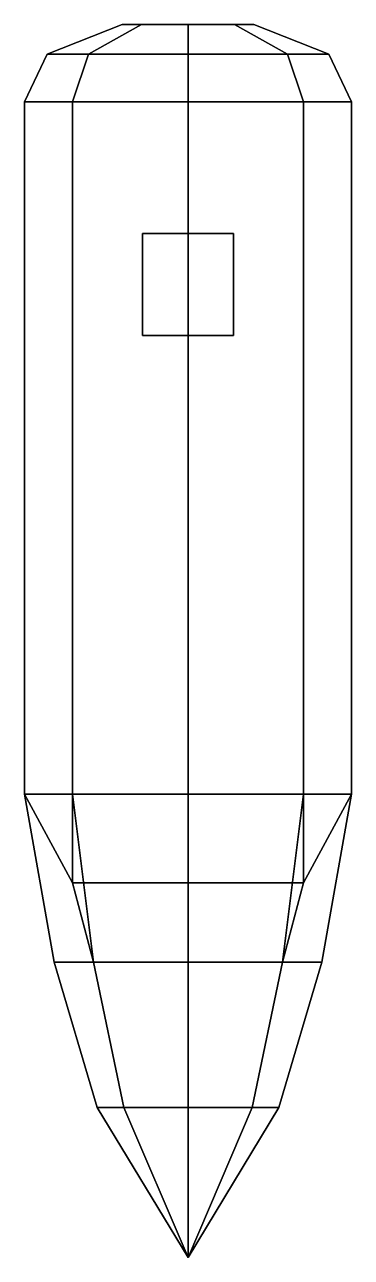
# Model space of a CAD drawing. Extents: x -0.72 to 0.72, y 1.81 to 7.24.
import ezdxf

# ---------------------------------------------------------------- set-up
doc = ezdxf.new("R2010")
doc.units = 0
doc.layers.add('ENGINE_OUTER', color=6, linetype='CONTINUOUS')

msp = doc.modelspace()

# ---------------------------------------------------------------- linework, layer by layer
at = {"layer": 'ENGINE_OUTER'}
for points in [[(-0.62, 7.11, 2.8), (-0.4384, 7.11, 3.2384), (-0.2051, 7.24, 3.0051), (-0.29, 7.24, 2.8)], [(-0.4384, 7.11, 2.3616), (-0.62, 7.11, 2.8), (-0.29, 7.24, 2.8), (-0.2051, 7.24, 2.5949)], [(0, 7.11, 2.18), (-0.4384, 7.11, 2.3616), (-0.2051, 7.24, 2.5949), (0, 7.24, 2.51)], [(-0.4384, 7.11, 3.2384), (0, 7.11, 3.42), (0, 7.24, 3.09), (-0.2051, 7.24, 3.0051)], [(-0.29, 7.24, 2.8), (0.2051, 7.24, 3.0051), (0.29, 7.24, 2.8), (-0.2051, 7.24, 2.5949)], [(-0.2051, 7.24, 3.0051), (0, 7.24, 3.09), (0.2051, 7.24, 3.0051), (-0.29, 7.24, 2.8)], [(-0.2051, 7.24, 2.5949), (0.29, 7.24, 2.8), (0.2051, 7.24, 2.5949), (0, 7.24, 2.51)], [(0.4384, 7.11, 2.3616), (0, 7.11, 2.18), (0, 7.24, 2.51), (0.2051, 7.24, 2.5949)], [(0, 7.11, 3.42), (0.4384, 7.11, 3.2384), (0.2051, 7.24, 3.0051), (0, 7.24, 3.09)], [(0.62, 7.11, 2.8), (0.4384, 7.11, 2.3616), (0.2051, 7.24, 2.5949), (0.29, 7.24, 2.8)], [(0.4384, 7.11, 3.2384), (0.62, 7.11, 2.8), (0.29, 7.24, 2.8), (0.2051, 7.24, 3.0051)], [(-0.72, 6.9, 2.8), (-0.5091, 6.9, 3.3091), (-0.4384, 7.11, 3.2384), (-0.62, 7.11, 2.8)], [(-0.5091, 6.9, 2.2909), (-0.72, 6.9, 2.8), (-0.62, 7.11, 2.8), (-0.4384, 7.11, 2.3616)], [(0, 6.9, 2.08), (-0.5091, 6.9, 2.2909), (-0.4384, 7.11, 2.3616), (0, 7.11, 2.18)], [(-0.5091, 6.9, 3.3091), (0, 6.9, 3.52), (0, 7.11, 3.42), (-0.4384, 7.11, 3.2384)], [(0.5091, 6.9, 2.2909), (0, 6.9, 2.08), (0, 7.11, 2.18), (0.4384, 7.11, 2.3616)], [(0, 6.9, 3.52), (0.5091, 6.9, 3.3091), (0.4384, 7.11, 3.2384), (0, 7.11, 3.42)], [(0.5091, 6.9, 3.3091), (0.72, 6.9, 2.8), (0.62, 7.11, 2.8), (0.4384, 7.11, 3.2384)], [(0.72, 6.9, 2.8), (0.5091, 6.9, 2.2909), (0.4384, 7.11, 2.3616), (0.62, 7.11, 2.8)], [(-0.72, 6.9, 2.8), (-0.5091, 6.9, 2.2909), (-0.5091, 3.46, 2.2909), (-0.72, 3.85, 2.8)], [(-0.5091, 6.9, 3.3091), (-0.72, 6.9, 2.8), (-0.72, 3.85, 2.8), (-0.5091, 3.85, 3.3091)], [(-0.5091, 6.9, 2.2909), (0, 6.9, 2.08), (0, 3.46, 2.08), (-0.5091, 3.46, 2.2909)], [(0, 6.9, 3.52), (-0.5091, 6.9, 3.3091), (-0.5091, 3.85, 3.3091), (0, 3.85, 3.52)], [(0, 6.9, 2.08), (0.5091, 6.9, 2.2909), (0.5091, 3.46, 2.2909), (0, 3.46, 2.08)], [(0.5091, 6.9, 3.3091), (0, 6.9, 3.52), (0, 3.85, 3.52), (0.5091, 3.85, 3.3091)], [(0.5091, 6.9, 2.2909), (0.72, 6.9, 2.8), (0.72, 3.85, 2.8), (0.5091, 3.46, 2.2909)], [(0.72, 6.9, 2.8), (0.5091, 6.9, 3.3091), (0.5091, 3.85, 3.3091), (0.72, 3.85, 2.8)], [(0.2, 6.32, 1.88), (0.2, 5.87, 1.88), (-0.2, 5.87, 1.88), (-0.2, 6.32, 1.88)], [(0.2, 6.32, 2.17), (0.2, 6.32, 1.88), (-0.2, 6.32, 1.88), (-0.2, 6.32, 2.17)], [(-0.2, 6.32, 1.88), (-0.2, 5.87, 1.88), (-0.2, 5.87, 2.17), (-0.2, 6.32, 2.17)], [(0.2, 5.87, 2.17), (0.2, 5.87, 1.88), (0.2, 6.32, 1.88), (0.2, 6.32, 2.17)], [(-0.2, 5.87, 2.17), (-0.2, 5.87, 1.88), (0.2, 5.87, 1.88), (0.2, 5.87, 2.17)], [(-0.5091, 3.85, 3.3091), (-0.72, 3.85, 2.8), (-0.59, 3.11, 2.8), (-0.4172, 3.11, 3.2172)], [(-0.72, 3.85, 2.8), (-0.5091, 3.46, 2.2909), (-0.4172, 3.11, 2.3828), (-0.59, 3.11, 2.8)], [(0, 3.85, 3.52), (-0.5091, 3.85, 3.3091), (-0.4172, 3.11, 3.2172), (0, 3.11, 3.39)], [(0.5091, 3.85, 3.3091), (0, 3.85, 3.52), (0, 3.11, 3.39), (0.4172, 3.11, 3.2172)], [(0.72, 3.85, 2.8), (0.5091, 3.85, 3.3091), (0.4172, 3.11, 3.2172), (0.59, 3.11, 2.8)], [(0.5091, 3.46, 2.2909), (0.72, 3.85, 2.8), (0.59, 3.11, 2.8), (0.4172, 3.11, 2.3828)], [(-0.5091, 3.46, 2.2909), (0, 3.46, 2.08), (0, 3.11, 2.21), (-0.4172, 3.11, 2.3828)], [(0, 3.46, 2.08), (0.5091, 3.46, 2.2909), (0.4172, 3.11, 2.3828), (0, 3.11, 2.21)], [(-0.4172, 3.11, 3.2172), (-0.59, 3.11, 2.8), (-0.4, 2.47, 2.8), (-0.2828, 2.47, 3.0828)], [(-0.59, 3.11, 2.8), (-0.4172, 3.11, 2.3828), (-0.2828, 2.47, 2.5172), (-0.4, 2.47, 2.8)], [(-0.4172, 3.11, 2.3828), (0, 3.11, 2.21), (0, 2.47, 2.4), (-0.2828, 2.47, 2.5172)], [(0, 3.11, 3.39), (-0.4172, 3.11, 3.2172), (-0.2828, 2.47, 3.0828), (0, 2.47, 3.2)], [(0, 3.11, 2.21), (0.4172, 3.11, 2.3828), (0.2828, 2.47, 2.5172), (0, 2.47, 2.4)], [(0.4172, 3.11, 3.2172), (0, 3.11, 3.39), (0, 2.47, 3.2), (0.2828, 2.47, 3.0828)], [(0.59, 3.11, 2.8), (0.4172, 3.11, 3.2172), (0.2828, 2.47, 3.0828), (0.4, 2.47, 2.8)], [(0.4172, 3.11, 2.3828), (0.59, 3.11, 2.8), (0.4, 2.47, 2.8), (0.2828, 2.47, 2.5172)], [(-0.2828, 2.47, 3.0828), (-0.4, 2.47, 2.8), (0, 1.81, 2.8)], [(-0.4, 2.47, 2.8), (-0.2828, 2.47, 2.5172), (0, 1.81, 2.8)], [(0, 2.47, 3.2), (-0.2828, 2.47, 3.0828), (0, 1.81, 2.8)], [(-0.2828, 2.47, 2.5172), (0, 2.47, 2.4), (0, 1.81, 2.8)], [(0.2828, 2.47, 2.5172), (0.4, 2.47, 2.8), (0, 1.81, 2.8)], [(0, 2.47, 2.4), (0.2828, 2.47, 2.5172), (0, 1.81, 2.8)], [(0.2828, 2.47, 3.0828), (0, 2.47, 3.2), (0, 1.81, 2.8)], [(0.4, 2.47, 2.8), (0.2828, 2.47, 3.0828), (0, 1.81, 2.8)]]:
    msp.add_3dface(points, dxfattribs=at)

doc.saveas('drawing.dxf')
